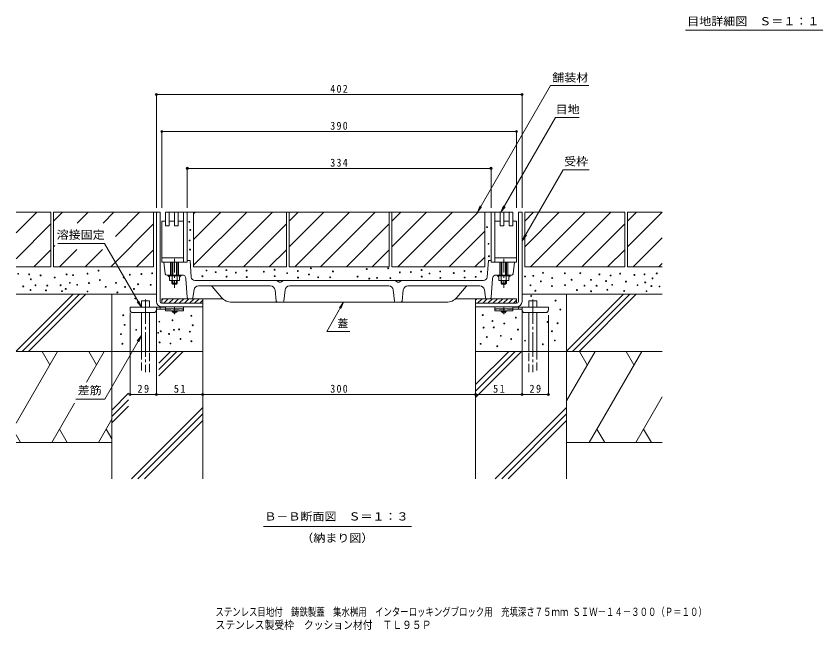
# Model space of a CAD drawing. Units: millimetres at full size, sheet at 1:3. Extents: x -903 to 1153, y -824 to 816.
# Drawn here: x -28 to 859, y -824 to -150 of the extents above; entities that cross this region are included whole.
import ezdxf
from ezdxf.enums import TextEntityAlignment as Align

# ---------------------------------------------------------------- set-up
doc = ezdxf.new("R2010")
doc.units = ezdxf.units.MM
doc.header["$LTSCALE"] = 3
doc.header["$PDMODE"] = 32
doc.header["$PDSIZE"] = 2.4
for name, pattern in [('CHAIN1', [8, 5, -1, 1, -1]), ('CHAIN2', [12, 9, -1, 1, -1]), ('DASHED2', [3, 2, -1]), ('DASHED3', [4, 3, -1])]:
    doc.linetypes.add(name, pattern=pattern)
for name, color, linetype, lineweight in [('0-1_躯体', 2, 'Continuous', 9), ('0-2_仕上', 3, 'Continuous', 9), ('0-4_その他', 2, 'Continuous', 9), ('0-5_寸法', 7, 'Continuous', 9), ('0-6_ハッチ', 6, 'Continuous', 5), ('0-9', 3, 'Continuous', 9), ('0-E', 7, 'Continuous', 9), ('A-5', 2, 'Continuous', 9), ('F-5_F-5ﾚｲﾔ', 2, 'Continuous', 9)]:
    doc.layers.add(name, color=color, linetype=linetype, lineweight=lineweight)
doc.styles.add('ＭＳ ゴシック', font='')
doc.styles.get('ＭＳ ゴシック').set_extended_font_data('MS Gothic')

msp = doc.modelspace()

# ---------------------------------------------------------------- linework, layer by layer
at = {"layer": '0-1_躯体'}
for p, q in [((125.995, -365.465), (129.995, -365.465)), ((125.995, -463.465), (125.995, -365.465)), ((129.995, -463.465), (129.995, -365.465)), ((527.995, -365.465), (523.995, -365.465)), ((523.995, -463.465), (523.995, -365.465)), ((527.995, -463.465), (527.995, -365.465)), ((131.995, -460.465), (131.995, -465.465)), ((176.995, -460.465), (131.995, -460.465)), ((133.462, -460.465), (131.995, -461.932)), ((139.119, -460.465), (134.119, -465.465)), ((144.776, -460.465), (139.776, -465.465)), ((150.433, -460.465), (145.433, -465.465)), ((156.089, -460.465), (151.089, -465.465)), ((161.746, -460.465), (156.746, -465.465)), ((167.403, -460.465), (162.403, -465.465)), ((173.06, -460.465), (168.06, -465.465)), ((176.995, -460.465), (176.995, -469.465)), ((476.995, -460.465), (521.995, -460.465)), ((476.995, -460.465), (476.995, -469.465)), ((478.462, -460.465), (476.995, -461.932)), ((484.119, -460.465), (479.119, -465.465)), ((489.776, -460.465), (484.776, -465.465)), ((495.433, -460.465), (490.432, -465.465)), ((501.089, -460.465), (496.089, -465.465)), ((506.746, -460.465), (501.746, -465.465)), ((512.403, -460.465), (507.403, -465.465)), ((518.06, -460.465), (513.06, -465.465)), ((521.995, -460.465), (521.995, -465.465)), ((131.995, -465.465), (176.995, -465.465)), ((131.995, -469.465), (176.995, -469.465)), ((176.995, -462.187), (173.717, -465.465)), ((521.995, -465.465), (476.995, -465.465)), ((522.026, -469.465), (476.995, -469.465)), ((521.995, -462.187), (518.717, -465.465))]:
    msp.add_line(p, q, dxfattribs=at)
for centre, radius, start, end in [((131.995, -463.465), 6, 180, 270), ((131.995, -463.465), 2, 180, 270), ((521.995, -463.465), 2, 270, 0), ((521.995, -463.465), 6, 270, 0)]:
    msp.add_arc(centre, radius, start, end, dxfattribs=at)
at = {"layer": '0-2_仕上'}
for p, q in [((135.995, -380.465), (135.995, -365.465)), ((155.995, -365.465), (135.995, -365.465)), ((139.995, -365.465), (139.995, -380.465)), ((145.995, -380.465), (145.995, -365.465)), ((149.995, -365.465), (149.995, -380.465)), ((155.995, -365.465), (155.995, -420.465)), ((159.995, -420.465), (159.995, -365.465)), ((493.995, -420.465), (493.995, -365.465)), ((497.995, -365.465), (497.995, -420.465)), ((503.995, -365.465), (503.995, -380.465)), ((507.994, -380.465), (507.994, -365.465)), ((513.995, -365.465), (513.995, -380.465)), ((517.994, -380.465), (517.994, -365.465)), ((135.995, -375.465), (131.995, -375.465)), ((131.995, -420.465), (131.995, -375.465)), ((139.995, -380.465), (135.995, -380.465)), ((145.995, -375.465), (139.995, -375.465)), ((149.995, -380.465), (145.995, -380.465)), ((155.995, -375.465), (149.995, -375.465)), ((497.995, -375.465), (503.995, -375.465)), ((503.995, -380.465), (507.994, -380.465)), ((507.994, -375.465), (513.995, -375.465)), ((513.995, -380.465), (517.994, -380.465)), ((517.994, -375.465), (521.994, -375.465)), ((521.994, -420.465), (521.994, -375.465)), ((131.995, -415.465), (155.995, -415.465)), ((521.994, -415.465), (497.995, -415.465)), ((131.995, -420.465), (159.995, -420.465)), ((135.83, -433.151), (134.245, -420.465)), ((141.495, -420.465), (141.495, -434.465)), ((142.995, -434.465), (142.995, -420.465)), ((143.995, -434.465), (143.995, -420.465)), ((147.995, -434.465), (147.995, -420.465)), ((148.995, -434.465), (148.995, -420.465)), ((150.495, -420.465), (150.495, -434.465)), ((159.995, -418.465), (163.01, -418.465)), ((164.316, -436.75), (163.01, -418.465)), ((489.673, -436.75), (490.979, -418.465)), ((493.995, -418.465), (490.979, -418.465)), ((521.994, -420.465), (493.995, -420.465)), ((503.495, -420.465), (503.495, -434.465)), ((504.995, -434.465), (504.995, -420.465)), ((505.995, -434.465), (505.995, -420.465)), ((509.995, -434.465), (509.995, -420.465)), ((510.994, -434.465), (510.994, -420.465)), ((512.495, -420.465), (512.495, -434.465)), ((518.159, -433.151), (519.745, -420.465)), ((137.319, -434.465), (154.413, -434.465)), ((138.995, -434.465), (138.995, -435.265)), ((152.995, -434.465), (152.995, -435.265)), ((516.67, -434.465), (499.576, -434.465)), ((500.995, -434.465), (500.995, -435.265)), ((514.995, -434.465), (514.995, -435.265)), ((152.995, -435.265), (138.995, -435.265)), ((138.995, -435.265), (140.47, -436.865)), ((140.47, -436.865), (140.47, -440.465)), ((142.995, -440.465), (142.995, -443.464)), ((148.995, -443.464), (142.995, -443.464)), ((143.995, -444.465), (142.995, -443.464)), ((143.232, -435.265), (143.232, -440.465)), ((143.995, -444.465), (143.995, -440.465)), ((147.995, -440.465), (147.995, -444.465)), ((148.995, -443.464), (147.995, -444.465)), ((148.757, -435.265), (148.757, -440.465)), ((148.995, -440.465), (148.995, -443.464)), ((152.995, -435.265), (151.52, -436.865)), ((159.895, -459.071), (158.403, -438.18)), ((485.683, -440.465), (168.306, -440.465)), ((260.584, -442.136), (258.905, -440.793)), ((261.521, -442.465), (262.468, -442.465)), ((265.084, -440.793), (263.405, -442.136)), ((388.906, -440.793), (390.584, -442.136)), ((391.521, -442.465), (392.469, -442.465)), ((393.406, -442.136), (395.084, -440.793)), ((494.094, -459.071), (495.586, -438.18)), ((500.995, -435.265), (514.995, -435.265)), ((500.995, -435.265), (502.47, -436.865)), ((504.995, -440.465), (504.995, -443.464)), ((504.995, -443.464), (510.994, -443.464)), ((504.995, -443.464), (505.995, -444.465)), ((505.232, -435.265), (505.232, -440.465)), ((505.995, -440.465), (505.995, -444.465)), ((509.995, -444.465), (509.995, -440.465)), ((509.995, -444.465), (510.994, -443.464)), ((510.757, -435.265), (510.757, -440.465)), ((510.994, -440.465), (510.994, -443.464)), ((514.995, -435.265), (513.52, -436.865)), ((513.52, -436.865), (513.52, -440.465)), ((147.995, -444.465), (143.995, -444.465)), ((167.381, -450.757), (166.179, -459.177)), ((172.331, -446.465), (251.519, -446.465)), ((197.497, -459.067), (187.444, -447.004)), ((256.489, -450.912), (257.846, -463.13)), ((266.143, -463.13), (267.5, -450.912)), ((381.519, -446.465), (272.47, -446.465)), ((387.846, -463.13), (386.489, -450.912)), ((397.501, -450.912), (396.143, -463.13)), ((481.658, -446.465), (402.47, -446.465)), ((456.492, -459.067), (466.545, -447.004)), ((486.608, -450.757), (487.811, -459.177)), ((505.995, -444.465), (509.995, -444.465)), ((164.694, -460.465), (161.391, -460.465)), ((198.822, -460.465), (164.708, -460.465)), ((455.167, -460.465), (489.282, -460.465)), ((489.296, -460.465), (492.598, -460.465)), ((444.969, -464.465), (209.02, -464.465))]:
    msp.add_line(p, q, dxfattribs=at)
at = {"layer": '0-2_仕上', "linetype": 'CHAIN1'}
for p, q in [((145.995, -416.642), (145.995, -448.66)), ((507.994, -416.642), (507.994, -448.66))]:
    msp.add_line(p, q, dxfattribs=at)
at = {"layer": '0-2_仕上'}
for points in [[(155.995, -365.465), (497.995, -365.465), (517.994, -365.465)], [(151.52, -436.865), (151.52, -440.465), (140.47, -440.465)], [(502.47, -436.865), (502.47, -440.465), (513.52, -440.465)]]:
    msp.add_lwpolyline(points, dxfattribs=at)
for centre, radius, start, end in [((137.319, -432.965), 1.5, 187.12479, 270), ((154.413, -438.465), 4, 4.08566, 90), ((499.576, -438.465), 4, 90, 175.91434), ((516.67, -432.965), 1.5, 270, 352.87521), ((168.306, -436.465), 4, 184.08566, 270), ((257.968, -441.965), 1.5, 51.34048, 90), ((261.521, -440.965), 1.5, 231.34048, 270), ((262.468, -440.965), 1.5, 270, 308.65988), ((266.021, -441.965), 1.5, 90, 128.65988), ((387.969, -441.965), 1.5, 51.34012, 90), ((391.521, -440.965), 1.5, 231.34012, 270), ((392.469, -440.965), 1.5, 270, 308.65952), ((396.021, -441.965), 1.5, 90, 128.65952), ((485.683, -436.465), 4, 270, 355.91434), ((172.331, -451.465), 5, 90, 171.86966), ((186.292, -447.965), 1.5, 39.80606, 90), ((251.519, -451.465), 5, 6.34023, 90), ((272.47, -451.465), 5, 90, 173.65974), ((381.519, -451.465), 5, 6.34026, 90), ((402.47, -451.465), 5, 90, 173.65976), ((467.697, -447.965), 1.5, 90, 140.19394), ((481.658, -451.465), 5, 8.13034, 90), ((161.391, -458.965), 1.5, 184.08575, 270), ((164.694, -458.965), 1.5, 270, 351.8707), ((209.02, -449.465), 15, 219.80562, 270), ((444.969, -449.465), 15, 270, 320.19438), ((489.296, -458.965), 1.5, 188.1293, 270), ((492.598, -458.965), 1.5, 270, 355.91425), ((259.337, -462.965), 1.5, 186.34013, 270), ((264.652, -462.965), 1.5, 270, 353.65976), ((389.337, -462.965), 1.5, 186.34024, 270), ((394.652, -462.965), 1.5, 270, 353.65987)]:
    msp.add_arc(centre, radius, start, end, dxfattribs=at)
at = {"layer": '0-4_その他', "color": 7}
for p, q in [((125.995, -235.206), (125.995, -360.465)), ((125.995, -236.106), (527.995, -236.106)), ((527.995, -235.206), (527.995, -360.465)), ((131.995, -275.842), (131.995, -360.465)), ((521.995, -276.742), (131.995, -276.742)), ((521.995, -275.842), (521.995, -360.465)), ((159.995, -316.425), (159.995, -360.465)), ((159.995, -317.325), (493.995, -317.325)), ((493.995, -316.425), (493.995, -360.465)), ((125.995, -566.613), (125.995, -469.465)), ((527.995, -566.613), (527.995, -469.465)), ((96.995, -566.613), (96.995, -475.964)), ((556.995, -566.613), (556.995, -478.764)), ((96.995, -565.713), (125.995, -565.713)), ((125.995, -565.713), (176.995, -565.713)), ((176.995, -565.713), (476.995, -565.713)), ((476.995, -565.713), (527.995, -565.713)), ((527.995, -565.713), (556.995, -565.713))]:
    msp.add_line(p, q, dxfattribs=at)
for p in [(125.995, -236.106), (527.995, -236.106), (131.995, -276.742), (521.995, -276.742), (159.995, -317.325), (493.995, -317.325), (96.995, -565.713), (125.995, -565.713), (176.995, -565.713), (476.995, -565.713), (527.995, -565.713), (556.995, -565.713)]:
    msp.add_point(p, dxfattribs=at)
at = {"layer": '0-5_寸法'}
for p, q in [((559.398, -226.26), (479.06, -365.41)), ((601.323, -226.26), (559.398, -226.26)), ((564.823, -261.545), (504.824, -365.466)), ((590.824, -261.545), (564.823, -261.545)), ((573.223, -318.792), (528.197, -396.779)), ((601.82, -318.792), (573.223, -318.792)), ((479.06, -365.41), (481.93, -358.481)), ((479.06, -365.41), (483.626, -359.46)), ((504.824, -365.466), (507.694, -358.537)), ((504.824, -365.466), (509.39, -359.516)), ((528.197, -396.779), (531.067, -389.85)), ((528.197, -396.779), (532.762, -390.829)), ((69.127, -399.974), (17.461, -399.974)), ((109.536, -469.964), (69.127, -399.974)), ((109.536, -469.964), (104.971, -464.014)), ((109.536, -469.964), (106.666, -463.035)), ((331.842, -464.471), (313.294, -496.598)), ((331.842, -464.471), (327.276, -470.421)), ((331.842, -464.471), (328.972, -471.4)), ((313.294, -496.598), (338.635, -496.598)), ((109.536, -500.851), (69.15, -570.801)), ((109.536, -500.851), (104.971, -506.801)), ((109.536, -500.851), (106.666, -507.78)), ((69.15, -570.801), (37.481, -570.801)), ((243.761, -710.828), (406.374, -710.828))]:
    msp.add_line(p, q, dxfattribs=at)
at = {"layer": '0-6_ハッチ'}
for p, q in [((-28.205, -518.027), (34.357, -455.465)), ((125.995, -455.465), (-28.205, -455.465)), ((-21.572, -518.465), (41.428, -455.465)), ((-14.501, -518.465), (48.499, -455.465)), ((76.995, -518.465), (76.995, -455.465)), ((527.995, -455.465), (682.195, -455.465)), ((576.995, -518.465), (576.995, -455.465)), ((576.995, -518.027), (639.557, -455.465)), ((583.628, -518.465), (646.628, -455.465)), ((590.699, -518.465), (653.699, -455.465)), ((118.536, -462.964), (109.536, -462.964)), ((109.536, -469.964), (109.536, -462.964)), ((118.536, -469.964), (118.536, -462.964)), ((176.995, -469.465), (176.995, -658.465)), ((476.995, -469.465), (476.995, -658.465)), ((535.453, -469.964), (535.453, -462.964)), ((535.453, -462.964), (544.453, -462.964)), ((544.453, -469.964), (544.453, -462.964)), ((109.536, -518.465), (109.536, -475.764)), ((118.536, -518.465), (118.536, -475.764)), ((535.453, -518.465), (535.453, -475.764)), ((544.453, -518.465), (544.453, -475.764)), ((17.321, -518.465), (-28.205, -597.318)), ((0.273, -518.465), (8.797, -533.228)), ((68.623, -518.465), (49.132, -552.223)), ((51.575, -518.465), (60.099, -533.228)), ((76.995, -518.465), (76.995, -658.465)), ((128.548, -531.274), (141.357, -518.465)), ((128.548, -538.345), (148.428, -518.465)), ((128.548, -545.416), (155.499, -518.465)), ((476.995, -554.845), (513.375, -518.465)), ((476.995, -561.916), (520.446, -518.465)), ((476.995, -568.987), (527.517, -518.465)), ((608.326, -518.465), (576.995, -572.732)), ((576.995, -518.465), (576.995, -658.465)), ((591.279, -518.465), (599.802, -533.228)), ((659.628, -518.465), (601.893, -618.465)), ((642.581, -518.465), (651.105, -533.228)), ((76.995, -582.827), (95.428, -564.394)), ((35.875, -575.187), (10.888, -618.465)), ((76.995, -589.898), (95.428, -571.465)), ((682.195, -568.236), (653.195, -618.465)), ((76.995, -596.969), (95.428, -578.536)), ((98.637, -658.465), (176.995, -580.107)), ((498.637, -658.465), (576.995, -580.107)), ((76.995, -592.822), (62.19, -618.465)), ((105.708, -658.465), (176.995, -587.178)), ((112.779, -658.465), (176.995, -594.249)), ((505.708, -658.465), (576.995, -587.178)), ((512.779, -658.465), (576.995, -594.249)), ((-28.205, -610.084), (-23.367, -618.465)), ((19.412, -603.701), (27.935, -618.465)), ((70.714, -603.701), (76.995, -614.58)), ((610.417, -603.701), (618.941, -618.465)), ((661.719, -603.701), (670.243, -618.465)), ((76.995, -618.465), (-28.205, -618.465)), ((576.995, -618.465), (682.195, -618.465))]:
    msp.add_line(p, q, dxfattribs=at)
at = {"layer": '0-6_ハッチ', "linetype": 'CHAIN2'}
for p, q in [((114.036, -461.272), (114.036, -541.131)), ((539.953, -461.272), (539.953, -541.131))]:
    msp.add_line(p, q, dxfattribs=at)
at = {"layer": '0-6_ハッチ', "linetype": 'DASHED3'}
for p, q in [((109.536, -518.465), (109.536, -541.131)), ((118.536, -541.131), (118.536, -518.465)), ((535.453, -541.131), (535.453, -518.465)), ((544.453, -518.465), (544.453, -541.131))]:
    msp.add_line(p, q, dxfattribs=at)
at = {"layer": '0-6_ハッチ'}
for points in [[(176.995, -518.465), (76.995, -518.465), (-28.205, -518.465)], [(476.995, -518.465), (576.995, -518.465), (682.195, -518.465)]]:
    msp.add_lwpolyline(points, dxfattribs=at)
at = {"layer": '0-9', "color": 4}
for p, q in [((125.995, -472.764), (125.995, -469.964)), ((129.995, -471.964), (129.995, -469.964)), ((523.995, -471.964), (523.995, -469.964)), ((527.995, -472.764), (527.995, -469.964)), ((122.995, -475.764), (99.995, -475.764)), ((125.99, -471.964), (135.995, -471.964)), ((528, -471.964), (517.995, -471.964)), ((530.995, -475.764), (553.995, -475.764))]:
    msp.add_line(p, q, dxfattribs=at)
at = {"layer": '0-9'}
for p, q in [((135.995, -469.465), (155.995, -469.465)), ((135.995, -469.465), (135.995, -473.965)), ((155.995, -469.465), (155.995, -473.965)), ((497.995, -469.465), (497.995, -473.965)), ((517.995, -469.465), (497.995, -469.465)), ((517.995, -469.465), (517.995, -473.965)), ((135.995, -471.465), (155.995, -471.465)), ((135.995, -473.965), (155.995, -473.965)), ((517.995, -471.465), (497.995, -471.465)), ((517.995, -473.965), (497.995, -473.965))]:
    msp.add_line(p, q, dxfattribs=at)
at = {"layer": '0-9', "color": 4, "linetype": 'CHAIN1'}
for p, q in [((145.995, -477.512), (145.995, -469.465)), ((507.995, -477.512), (507.995, -469.465))]:
    msp.add_line(p, q, dxfattribs=at)
at = {"layer": '0-9', "linetype": 'DASHED2'}
for p, q in [((135.995, -471.965), (155.995, -471.965)), ((517.995, -471.965), (497.995, -471.965))]:
    msp.add_line(p, q, dxfattribs=at)
at = {"layer": '0-9', "color": 2}
for p, q in [((143.245, -474.464), (143.245, -473.965)), ((144.995, -475.964), (143.245, -474.464)), ((148.745, -474.464), (143.245, -474.464)), ((146.995, -475.964), (144.995, -475.964)), ((148.745, -474.464), (146.995, -475.964)), ((148.745, -474.464), (148.745, -473.965)), ((505.245, -474.464), (505.245, -473.965)), ((505.245, -474.464), (506.995, -475.964)), ((505.245, -474.464), (510.745, -474.464)), ((506.995, -475.964), (508.994, -475.964)), ((508.994, -475.964), (510.745, -474.464)), ((510.745, -474.464), (510.745, -473.965))]:
    msp.add_line(p, q, dxfattribs=at)
at = {"layer": '0-9', "color": 4}
for points in [[(96.995, -472.764), (96.995, -469.964), (135.995, -469.964)], [(556.995, -472.764), (556.995, -469.964), (517.995, -469.964)]]:
    msp.add_lwpolyline(points, dxfattribs=at)
for centre, start, end in [((99.995, -472.764), 180, 270), ((122.995, -472.764), 270, 0), ((530.995, -472.764), 180, 270), ((553.995, -472.764), 270, 0)]:
    msp.add_arc(centre, 3, start, end, dxfattribs=at)
at = {"layer": '0-E', "color": 2}
for p, q in [((-28.205, -365.465), (9.995, -365.465)), ((-28.205, -388.258), (-5.412, -365.465)), ((9.995, -365.465), (9.995, -425.465)), ((12.995, -375.205), (22.735, -365.465)), ((12.995, -365.465), (122.995, -365.465)), ((12.995, -365.465), (12.995, -425.465)), ((39.051, -377.433), (51.019, -365.465)), ((67.335, -377.433), (79.303, -365.465)), ((81.005, -392.047), (107.588, -365.465)), ((122.995, -365.465), (122.995, -425.465)), ((122.995, -365.465), (125.995, -365.465)), ((166.964, -367.235), (168.735, -365.465)), ((166.964, -395.519), (197.019, -365.465)), ((166.964, -423.804), (225.303, -365.465)), ((166.964, -365.465), (268.995, -365.465)), ((193.588, -425.465), (253.588, -365.465)), ((268.995, -365.465), (268.995, -425.465)), ((271.995, -375.205), (281.735, -365.465)), ((271.995, -403.489), (310.019, -365.465)), ((271.995, -365.465), (381.995, -365.465)), ((278.303, -425.465), (338.303, -365.465)), ((306.588, -425.465), (366.588, -365.465)), ((381.995, -365.465), (381.995, -425.465)), ((384.995, -365.465), (384.995, -425.465)), ((384.995, -365.465), (487.025, -365.465)), ((384.995, -375.342), (394.872, -365.465)), ((384.995, -403.626), (423.156, -365.465)), ((391.44, -425.465), (451.44, -365.465)), ((419.725, -425.465), (479.725, -365.465)), ((487.025, -365.465), (487.025, -425.465)), ((530.995, -365.465), (530.995, -425.465)), ((530.995, -375.205), (540.735, -365.465)), ((530.995, -403.489), (569.019, -365.465)), ((530.995, -365.465), (640.995, -365.465)), ((537.303, -425.465), (597.303, -365.465)), ((565.588, -425.465), (625.588, -365.465)), ((640.995, -365.465), (640.995, -425.465)), ((643.995, -375.205), (653.735, -365.465)), ((643.995, -365.465), (643.995, -425.465)), ((643.995, -365.465), (682.195, -365.465)), ((643.995, -403.489), (682.019, -365.465)), ((-28.205, -416.542), (9.995, -378.342)), ((75.872, -425.465), (122.995, -378.342)), ((221.872, -425.465), (268.995, -378.342)), ((334.872, -425.465), (381.995, -378.342)), ((593.872, -425.465), (640.995, -378.342)), ((448.009, -425.465), (487.025, -386.448)), ((650.303, -425.465), (682.195, -393.573)), ((-8.844, -425.465), (9.995, -406.626)), ((12.995, -403.489), (14.299, -402.185)), ((19.303, -425.465), (38.376, -406.392)), ((47.588, -425.465), (66.661, -406.392)), ((104.156, -425.465), (122.995, -406.626)), ((250.156, -425.465), (268.995, -406.626)), ((363.156, -425.465), (381.995, -406.626)), ((622.156, -425.465), (640.995, -406.626)), ((476.293, -425.465), (487.025, -414.733)), ((-28.205, -425.465), (9.995, -425.465)), ((12.995, -425.465), (122.995, -425.465)), ((384.995, -425.465), (487.025, -425.465)), ((530.995, -425.465), (640.995, -425.465)), ((643.995, -425.465), (682.195, -425.465)), ((678.588, -425.465), (682.195, -421.858))]:
    msp.add_line(p, q, dxfattribs=at)
for points in [[(166.964, -365.465), (166.964, -425.465), (268.995, -425.465)], [(271.995, -365.465), (271.995, -425.465), (381.995, -425.465)]]:
    msp.add_lwpolyline(points, dxfattribs=at)
at = {"layer": '0-E'}
for centre in [(162.206, -376.017), (489.622, -381.902), (163.23, -384.887), (162.548, -396.488), (163.059, -406.552), (491.157, -400.155), (491.669, -413.803), (-25.992, -433.12), (-13.88, -433.803), (-1.256, -434.826), (27.233, -433.803), (34.398, -434.656), (50.263, -432.864), (62.33, -429.563), (96.778, -434.172), (109.472, -433.419), (121.343, -432.58), (181.142, -429.497), (191.249, -431.314), (203.02, -429.096), (213.384, -431.813), (225.155, -429.595), (244.174, -430.814), (255.945, -428.597), (269.789, -432.397), (281.56, -430.179), (293.672, -433.932), (295.89, -427.109), (320.114, -430.521), (357.303, -427.962), (381.015, -427.109), (393.639, -431.544), (405.799, -431.272), (417.569, -429.054), (426.269, -432.77), (438.04, -430.552), (452.898, -432.271), (464.669, -430.053), (482.969, -430.691), (551.092, -431.94), (575.088, -432.509), (592.034, -432.395), (613.073, -433.76), (625.356, -435.011), (635.933, -432.85), (651.57, -434.329), (662.715, -433.76), (676.135, -432.736), (-12.003, -439.091), (14.268, -437.214), (30.815, -443.015), (51.798, -443.356), (63.865, -440.054), (81.553, -443.044), (90.041, -437.052), (176.536, -435.809), (203.191, -436.261), (225.326, -436.76), (256.115, -435.761), (281.731, -437.344), (303.908, -437.003), (317.043, -437.003), (347.238, -436.15), (360.032, -438.368), (368.562, -437.685), (383.233, -437.856), (417.74, -436.219), (438.211, -437.717), (464.84, -437.218), (477.169, -436.491), (531.417, -436.106), (540.428, -435.334), (548.703, -441.493), (561.327, -437.74), (582.48, -439.674), (603.748, -439.788), (620.466, -441.152), (642.301, -441.721), (663.512, -442.631), (671.472, -438.195), (-20.362, -446.938), (-12.454, -450.974), (-6.885, -445.744), (4.521, -451.418), (6.08, -446.085), (20.654, -445.703), (22.163, -452.195), (26.379, -449.754), (38.915, -445.268), (50.234, -452.527), (70.317, -447.424), (91.576, -447.544), (101.275, -449.784), (105.876, -444.635), (119.786, -445.268), (537.331, -445.787), (542.692, -451.782), (560.986, -446.611), (575.316, -445.588), (588.412, -451.054), (596.696, -446.156), (603.946, -452.274), (610.003, -446.27), (621.809, -450.61), (627.175, -445.246), (640.338, -451.941), (654.982, -445.588), (664.859, -452.163), (670.221, -446.611), (679.206, -447.066), (83.088, -453.535), (102.81, -460.275), (538.198, -457.524), (564.91, -462.517), (89.541, -478.743), (164.435, -479.242), (484.774, -478.494), (570.153, -472.503), (129.235, -485.733), (143.714, -484.235), (495.509, -484.985), (508.49, -487.731), (521.222, -481.24), (556.173, -485.984), (567.157, -487.482), (91.077, -489.234), (103.771, -494.72), (130.77, -496.224), (145.25, -494.727), (150.954, -494.221), (162.937, -496.717), (165.97, -489.734), (485.773, -492.225), (496.891, -492.064), (523.469, -494.472), (560.916, -496.219), (87.045, -499.464), (127.987, -497.966), (139.97, -499.214), (152.489, -504.712), (489.346, -502.605), (504.768, -501.274), (516.086, -504.824), (88.58, -509.955), (129.522, -508.457), (141.505, -509.705), (164.472, -507.209), (482.467, -510.039), (500.774, -512.702), (531.286, -506.599), (550.925, -510.594), (564.128, -506.377)]:
    msp.add_circle(centre, 0.5, dxfattribs=at)
at = {"layer": 'A-5', "color": 7}
msp.add_line((858.797, -165.32), (707.863, -165.32), dxfattribs=at)

# ---------------------------------------------------------------- texts
at = {"layer": '0-4_その他', "char_height": 8.798, "attachment_point": 7, "style": 'ＭＳ ゴシック'}
for s, insert in [('\\T1.27;\\W0.9;402', (317.245, -234.306)), ('\\T1.27;\\W0.9;390', (317.245, -274.942)), ('\\T1.27;\\W0.9;334', (317.245, -315.525)), ('\\T1.27;\\W0.95;29', (105.12, -563.913)), ('\\T1.27;\\W0.95;51', (145.12, -563.913)), ('\\T1.27;\\W0.9;300', (317.245, -563.913)), ('\\T1.27;\\W0.95;51', (496.12, -563.913)), ('\\T1.27;\\W0.95;29', (536.12, -563.913))]:
    msp.add_mtext(s, dxfattribs=dict(at, insert=insert))
at = {"layer": '0-5_寸法', "color": 2, "style": 'ＭＳ ゴシック', "width": 1.1}
for s, p in [('舗装材', (561.246, -224.584)), ('目地', (564.962, -259.537)), ('受枠', (574.225, -316.784)), ('溶接固定', (16.342, -397.404)), ('差筋', (39.46, -568.232)), ('Ｂ－Ｂ断面図\u3000Ｓ＝１：３', (244.829, -706.871)), ('（納まり図）', (285.317, -730.55))]:
    msp.add_text(s, height=8.798, dxfattribs=at).set_placement(p, align=Align.BOTTOM_LEFT)
at = {"layer": '0-5_寸法', "color": 2, "style": 'ＭＳ ゴシック'}
msp.add_text('蓋', height=8.798, dxfattribs=at).set_placement((324.948, -494.717), align=Align.BOTTOM_LEFT)
at = {"layer": 'A-5', "style": 'ＭＳ ゴシック', "width": 1.1}
msp.add_text('目地詳細図\u3000Ｓ＝１：１', height=8.798, dxfattribs=at).set_placement((709.673, -162.741), align=Align.BOTTOM_LEFT)
at = {"layer": 'F-5_F-5ﾚｲﾔ', "style": 'ＭＳ ゴシック'}
for s, width, p in [('ステンレス目地付\u3000鋳鉄製蓋\u3000集水桝用\u3000インターロッキングブロック用\u3000充填深さ７５ｍｍ ＳＩＷ－１４－３００（Ｐ＝１０）', 0.75, (190.916, -811.723)), ('ステンレス製受枠\u3000クッション材付\u3000ＴＬ９５Ｐ', 0.9, (190.916, -826.038))]:
    msp.add_text(s, height=8.798, dxfattribs=dict(at, width=width)).set_placement(p, align=Align.BOTTOM_LEFT)

doc.saveas('drawing.dxf')
